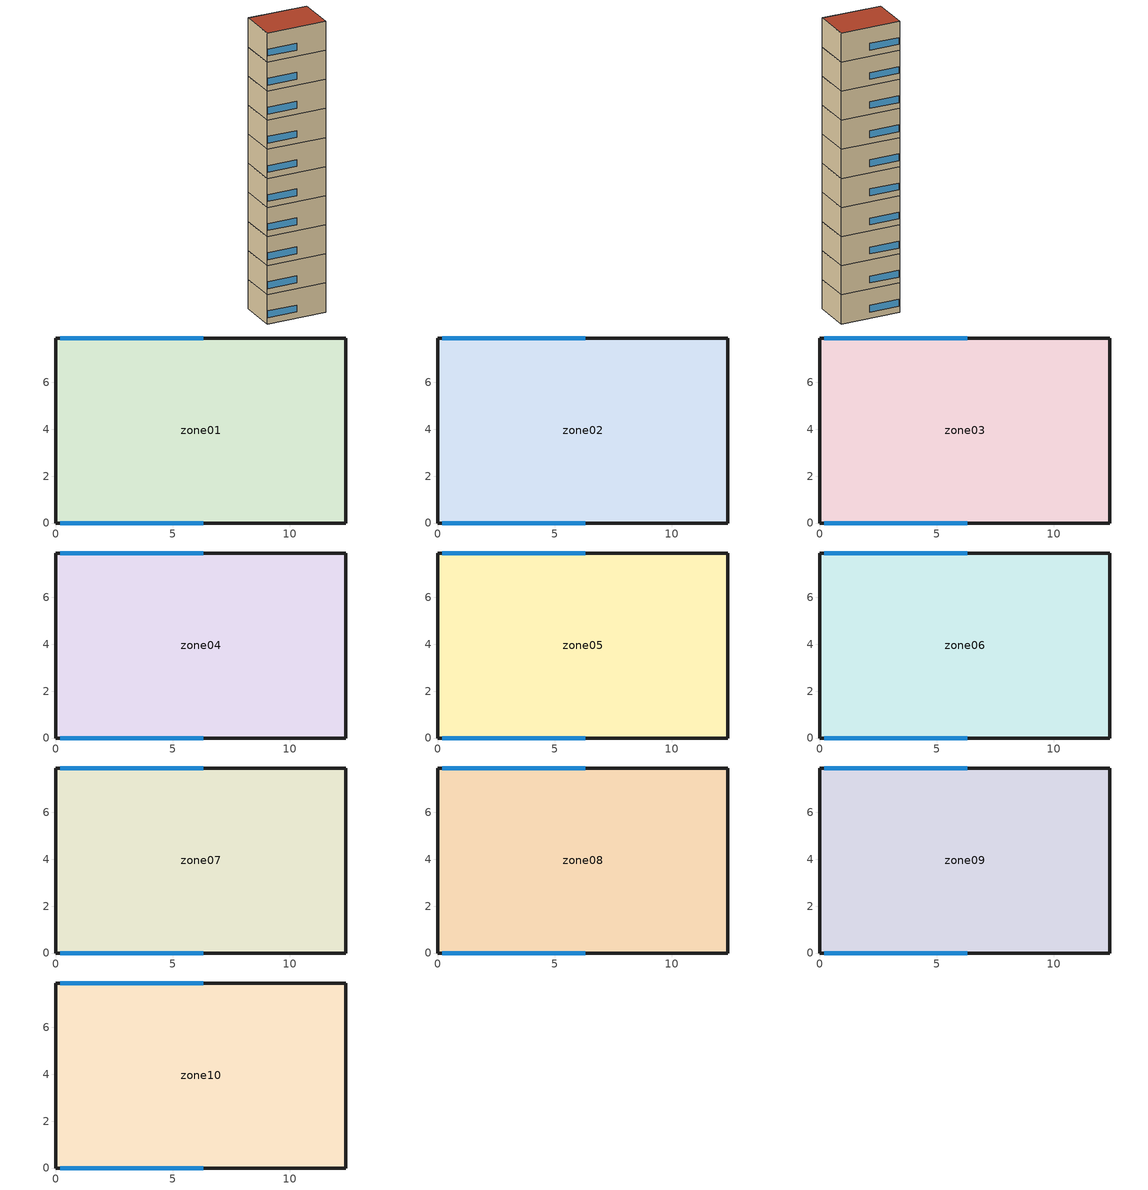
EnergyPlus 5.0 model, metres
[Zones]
zone01
 floor ground (GROUND_FLOOR): 0,0 0,7.9 12.4,7.9 12.4,0 z0
 wall outside (EXT_WALL): 12.4,0 12.4,7.9 0,7.9 0,0 12.4,0 z0:6
 window (EXT_WINDOW1): 0.2,0 6.3,0 / 6.3,7.9 0.2,7.9 z1.25:2.65
 ceiling to zone02 (ADJ_CEILING): 12.4,0 12.4,7.9 0,7.9 0,0 z6
zone02
 floor to zone01 (ADJ_CEILING): 0,0 0,7.9 12.4,7.9 12.4,0 z6
 wall outside (EXT_WALL): 12.4,0 12.4,7.9 0,7.9 0,0 12.4,0 z6:12
 window (EXT_WINDOW1): 0.2,0 6.3,0 / 6.3,7.9 0.2,7.9 z7.25:8.65
 ceiling to zone03 (ADJ_CEILING): 12.4,0 12.4,7.9 0,7.9 0,0 z12
zone03
 floor to zone02 (ADJ_CEILING): 0,0 0,7.9 12.4,7.9 12.4,0 z12
 wall outside (EXT_WALL): 12.4,0 12.4,7.9 0,7.9 0,0 12.4,0 z12:18
 window (EXT_WINDOW1): 0.2,0 6.3,0 / 6.3,7.9 0.2,7.9 z13.25:14.65
 ceiling to zone04 (ADJ_CEILING): 12.4,0 12.4,7.9 0,7.9 0,0 z18
zone04
 floor to zone03 (ADJ_CEILING): 0,0 0,7.9 12.4,7.9 12.4,0 z18
 wall outside (EXT_WALL): 12.4,0 12.4,7.9 0,7.9 0,0 12.4,0 z18:24
 window (EXT_WINDOW1): 0.2,0 6.3,0 / 6.3,7.9 0.2,7.9 z19.25:20.65
 ceiling to zone05 (ADJ_CEILING): 12.4,0 12.4,7.9 0,7.9 0,0 z24
zone05
 floor to zone04 (ADJ_CEILING): 0,0 0,7.9 12.4,7.9 12.4,0 z24
 wall outside (EXT_WALL): 12.4,0 12.4,7.9 0,7.9 0,0 12.4,0 z24:30
 window (EXT_WINDOW1): 0.2,0 6.3,0 / 6.3,7.9 0.2,7.9 z25.25:26.65
 ceiling to zone06 (ADJ_CEILING): 12.4,0 12.4,7.9 0,7.9 0,0 z30
zone06
 floor to zone05 (ADJ_CEILING): 0,0 0,7.9 12.4,7.9 12.4,0 z30
 wall outside (EXT_WALL): 12.4,0 12.4,7.9 0,7.9 0,0 12.4,0 z30:36
 window (EXT_WINDOW1): 0.2,0 6.3,0 / 6.3,7.9 0.2,7.9 z31.25:32.65
 ceiling to zone07 (ADJ_CEILING): 12.4,0 12.4,7.9 0,7.9 0,0 z36
zone07
 floor to zone06 (ADJ_CEILING): 0,0 0,7.9 12.4,7.9 12.4,0 z36
 wall outside (EXT_WALL): 12.4,0 12.4,7.9 0,7.9 0,0 12.4,0 z36:42
 window (EXT_WINDOW1): 0.2,0 6.3,0 / 6.3,7.9 0.2,7.9 z37.25:38.65
 ceiling to zone08 (ADJ_CEILING): 12.4,0 12.4,7.9 0,7.9 0,0 z42
zone08
 floor to zone07 (ADJ_CEILING): 0,0 0,7.9 12.4,7.9 12.4,0 z42
 wall outside (EXT_WALL): 12.4,0 12.4,7.9 0,7.9 0,0 12.4,0 z42:48
 window (EXT_WINDOW1): 0.2,0 6.3,0 / 6.3,7.9 0.2,7.9 z43.25:44.65
 ceiling to zone09 (ADJ_CEILING): 12.4,0 12.4,7.9 0,7.9 0,0 z48
zone09
 floor to zone08 (ADJ_CEILING): 0,0 0,7.9 12.4,7.9 12.4,0 z48
 wall outside (EXT_WALL): 12.4,0 12.4,7.9 0,7.9 0,0 12.4,0 z48:54
 window (EXT_WINDOW1): 0.2,0 6.3,0 / 6.3,7.9 0.2,7.9 z49.25:50.65
 ceiling to zone10 (ADJ_CEILING): 12.4,0 12.4,7.9 0,7.9 0,0 z54
zone10
 floor to zone09 (ADJ_CEILING): 0,0 0,7.9 12.4,7.9 12.4,0 z54
 wall outside (EXT_WALL): 12.4,0 12.4,7.9 0,7.9 0,0 12.4,0 z54:60
 window (EXT_WINDOW1): 0.2,0 6.3,0 / 6.3,7.9 0.2,7.9 z55.25:56.65
 roof outside (EXT_ROOF): 12.4,0 12.4,7.9 0,7.9 0,0 z60
[Building]
TRNSYS18: North Axis {deg}=0; Terrain=City; Loads Convergence Tolerance Value=0; Temperature Convergence Tolerance Value {deltaC}=0; Solar Distribution=FullInteriorAndExterior; Maximum Number of Warmup Days=0
[Site:Location]
not used: Latitude {deg}=0; Longitude {deg}=0; Time Zone {hr}=0; Elevation {m}=0
[Construction]
GROUND_FLOOR; EXT_WALL; EXT_ROOF; ADJ_CEILING; EXT_WINDOW1: 
[WindowProperty:ShadingControl]
ESHADE=0; ISHADE=INPUT 1*MAX_ISHADE : SHADECNTRL=ISHADE_INTERNAL
[SurfaceProperty:OtherSideCoefficients]
BOUNDARY=IDENTICAL; BOUNDARY=INPUT 1*TBOUNDARY; BOUNDARY=INPUT 1*TBOUNDARY_2; BOUNDARY=INPUT 1*TBOUNDARY_3; BOUNDARY=INPUT 1*TGROUND; BOUNDARY=20; BOUNDARY=15
[Zone] Multiplier=1
zone01; zone02; zone03; zone04; zone05; zone06; zone07; zone08; zone09; zone10
